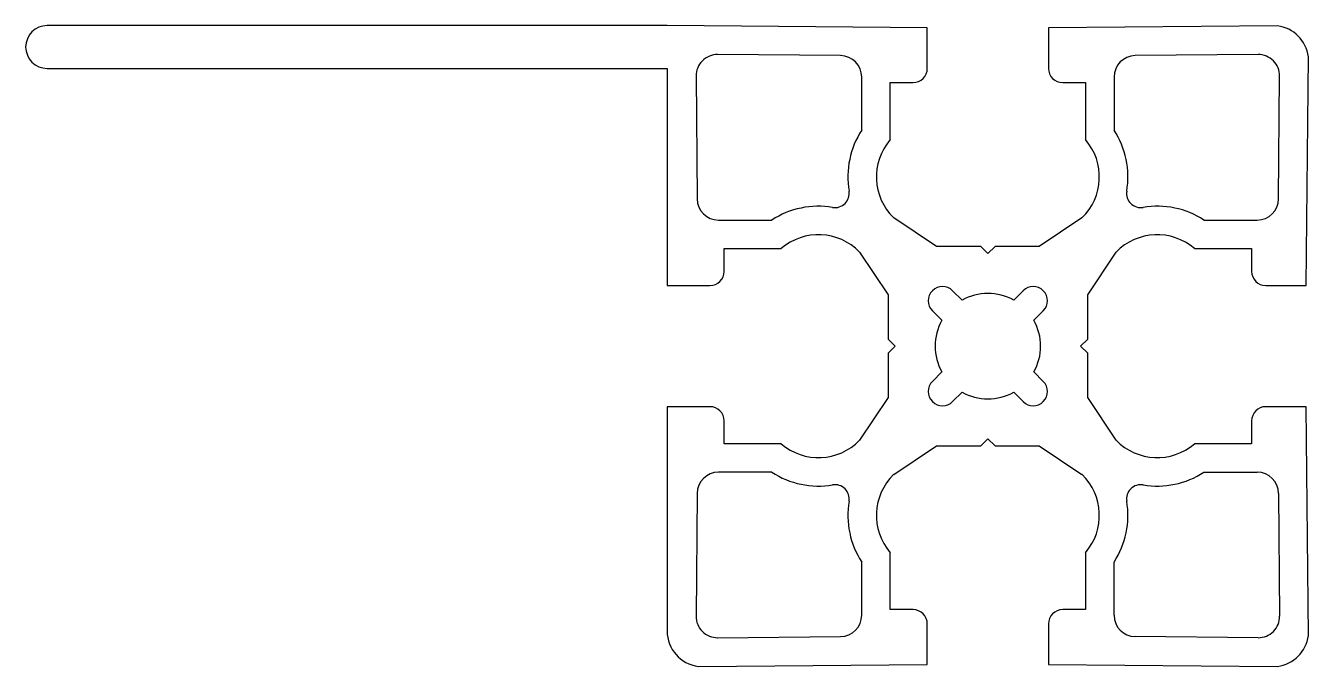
# Model space of a CAD drawing. Extents: x 516.3 to 606.2, y 742.3 to 787.3.
import ezdxf

# ---------------------------------------------------------------- set-up
doc = ezdxf.new("R2010")
doc.units = 0
doc.layers.add('VISIBLE__ISO_', color=7, linetype='CONTINUOUS')

msp = doc.modelspace()

# ---------------------------------------------------------------- linework, layer by layer
at = {"layer": 'VISIBLE__ISO_'}
for p, q in [((561.254, 787.275), (517.754, 787.275)), ((579.504, 787.113), (561.254, 787.275)), ((579.504, 784.275), (579.504, 787.113)), ((604.065, 787.256), (588.004, 787.113)), ((588.004, 787.113), (588.004, 784.275)), ((573.417, 785.167), (564.798, 785.244)), ((602.709, 785.244), (594.09, 785.167)), ((606.091, 769.025), (606.234, 785.086)), ((517.754, 784.275), (561.254, 784.275)), ((561.254, 784.275), (561.254, 769.025)), ((563.285, 783.73), (563.362, 775.112)), ((574.904, 779.934), (574.904, 783.667)), ((576.904, 779.275), (576.904, 783.275)), ((576.904, 783.275), (578.504, 783.275)), ((589.004, 783.275), (590.604, 783.275)), ((590.604, 783.275), (590.604, 779.275)), ((592.604, 783.667), (592.604, 779.934)), ((604.145, 775.112), (604.222, 783.73)), ((564.862, 773.625), (568.594, 773.625)), ((580.154, 771.775), (577.154, 773.775)), ((590.354, 773.775), (587.354, 771.775)), ((598.913, 773.625), (602.645, 773.625)), ((565.254, 770.025), (565.254, 771.625)), ((565.254, 771.625), (569.254, 771.625)), ((574.754, 771.375), (576.754, 768.375)), ((583.254, 771.775), (580.154, 771.775)), ((583.754, 771.275), (583.254, 771.775)), ((584.254, 771.775), (583.754, 771.275)), ((587.354, 771.775), (584.254, 771.775)), ((590.754, 768.375), (592.754, 771.375)), ((598.254, 771.625), (602.254, 771.625)), ((602.254, 771.625), (602.254, 770.025)), ((561.254, 769.025), (564.254, 769.025)), ((581.942, 768.001), (581.279, 768.664)), ((586.228, 768.664), (585.565, 768.001)), ((603.254, 769.025), (606.091, 769.025)), ((576.754, 768.375), (576.754, 765.275)), ((590.754, 765.275), (590.754, 768.375)), ((579.864, 767.25), (580.527, 766.587)), ((586.98, 766.587), (587.643, 767.25)), ((576.754, 765.275), (577.254, 764.775)), ((590.254, 764.775), (590.754, 765.275)), ((577.254, 764.775), (576.754, 764.275)), ((576.754, 764.275), (576.754, 761.175)), ((590.754, 764.275), (590.254, 764.775)), ((590.754, 761.175), (590.754, 764.275)), ((580.527, 762.963), (579.864, 762.3)), ((587.643, 762.3), (586.98, 762.963)), ((581.279, 760.886), (581.942, 761.549)), ((585.565, 761.549), (586.228, 760.886)), ((564.254, 760.525), (561.254, 760.525)), ((561.254, 760.525), (561.254, 744.775)), ((576.754, 761.175), (574.754, 758.175)), ((592.754, 758.175), (590.754, 761.175)), ((606.091, 760.525), (603.254, 760.525)), ((606.234, 744.464), (606.091, 760.525)), ((565.254, 757.925), (565.254, 759.525)), ((602.254, 759.525), (602.254, 757.925)), ((569.254, 757.925), (565.254, 757.925)), ((577.154, 755.775), (580.154, 757.775)), ((580.154, 757.775), (583.254, 757.775)), ((583.254, 757.775), (583.754, 758.275)), ((583.754, 758.275), (584.254, 757.775)), ((584.254, 757.775), (587.354, 757.775)), ((587.354, 757.775), (590.354, 755.775)), ((602.254, 757.925), (598.254, 757.925)), ((568.594, 755.925), (564.862, 755.925)), ((598.913, 755.925), (602.645, 755.925)), ((563.362, 754.438), (563.285, 745.82)), ((604.145, 754.438), (604.222, 745.82)), ((574.904, 745.883), (574.904, 749.616)), ((576.904, 746.275), (576.904, 750.275)), ((590.604, 750.275), (590.604, 746.275)), ((592.604, 745.883), (592.604, 749.616)), ((578.504, 746.275), (576.904, 746.275)), ((590.604, 746.275), (589.004, 746.275)), ((579.504, 742.437), (579.504, 745.275)), ((588.004, 745.275), (588.004, 742.437)), ((564.798, 744.307), (573.417, 744.383)), ((602.709, 744.307), (594.09, 744.383)), ((563.442, 742.295), (579.504, 742.437)), ((588.004, 742.437), (604.065, 742.295))]:
    msp.add_line(p, q, dxfattribs=at)
for centre, radius, start, end in [((517.754, 785.775), 1.5, 90, 270), ((603.754, 784.775), 2.5, 7.15267, 82.84733), ((564.785, 783.744), 1.5, 89.49072, 180.50928), ((573.404, 783.667), 1.5, 0, 89.49072), ((594.104, 783.667), 1.5, 90.50928, 180), ((602.722, 783.744), 1.5, 359.49072, 90.50928), ((578.504, 784.275), 1, 270, 0), ((589.004, 784.275), 1, 180, 270), ((579.944, 776.658), 6.012, 146.96941, 189.49817), ((579.944, 776.658), 4.012, 139.2709, 225.93422), ((587.564, 776.658), 4.012, 314.06578, 40.7291), ((587.564, 776.658), 6.012, 350.50183, 33.03059), ((573.028, 775.501), 1, 260.50183, 9.49817), ((594.479, 775.501), 1, 170.50183, 279.49817), ((564.862, 775.125), 1.5, 180.50928, 270), ((602.645, 775.125), 1.5, 270, 359.49072), ((571.871, 768.585), 6.012, 80.50183, 123.03059), ((595.636, 768.585), 6.012, 56.96941, 99.49817), ((571.871, 768.585), 4.012, 44.06578, 130.7291), ((595.636, 768.585), 4.012, 49.2709, 135.93422), ((564.254, 770.025), 1, 270, 0), ((603.254, 770.025), 1, 180, 270), ((580.572, 767.957), 1, 45, 225), ((583.754, 764.775), 3.7, 60.68035, 119.31965), ((586.936, 767.957), 1, 315, 135), ((583.754, 764.775), 3.7, 150.68035, 209.31965), ((583.754, 764.775), 3.7, 330.68035, 29.31965), ((580.572, 761.593), 1, 135, 315), ((586.936, 761.593), 1, 225, 45), ((583.754, 764.775), 3.7, 240.68035, 299.31965), ((564.254, 759.525), 1, 0, 90), ((603.254, 759.525), 1, 90, 180), ((571.871, 760.965), 4.012, 229.2709, 315.93422), ((595.636, 760.965), 4.012, 224.06578, 310.7291), ((564.862, 754.425), 1.5, 90, 179.49072), ((571.871, 760.965), 6.012, 236.96941, 279.49817), ((595.636, 760.965), 6.012, 260.50183, 303.03059), ((602.645, 754.425), 1.5, 0.50928, 90), ((573.028, 754.05), 1, 350.50183, 99.49817), ((579.944, 752.893), 4.012, 134.06578, 220.7291), ((587.564, 752.893), 4.012, 319.2709, 45.93422), ((594.479, 754.05), 1, 80.50183, 189.49817), ((579.944, 752.893), 6.012, 170.50183, 213.03059), ((587.564, 752.893), 6.012, 326.96941, 9.49817), ((578.504, 745.275), 1, 360, 90), ((589.004, 745.275), 1, 90, 180), ((564.785, 745.807), 1.5, 179.49072, 270.50928), ((573.404, 745.883), 1.5, 270.50928, 360), ((594.104, 745.883), 1.5, 180, 269.49072), ((602.722, 745.807), 1.5, 269.49072, 0.50928), ((563.754, 744.775), 2.5, 180, 262.84733), ((603.754, 744.775), 2.5, 277.15267, 352.84733)]:
    msp.add_arc(centre, radius, start, end, dxfattribs=at)

doc.saveas('drawing.dxf')
